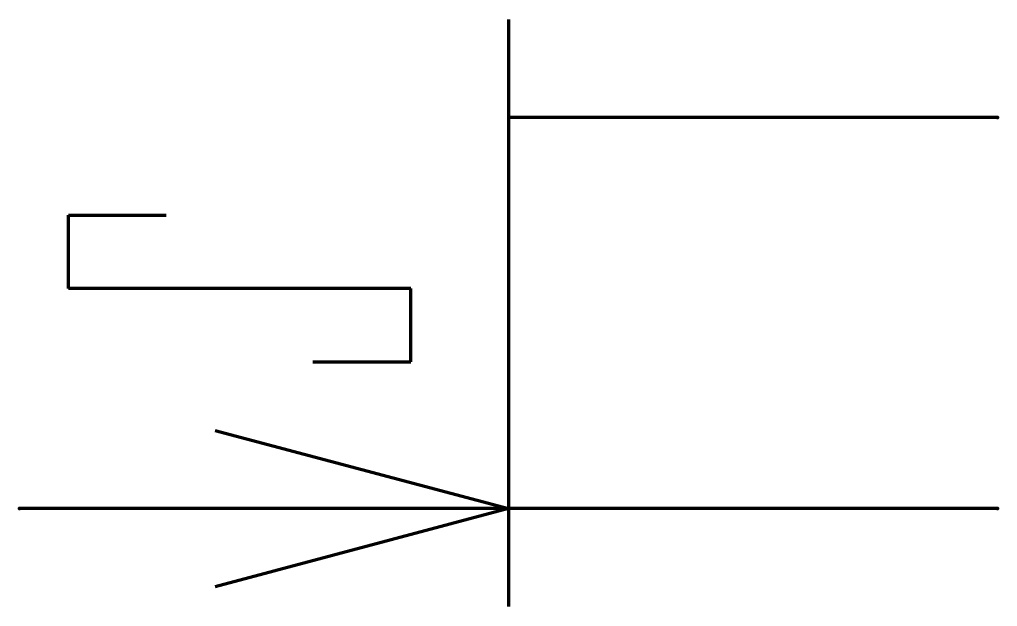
# Model space of a CAD drawing. Header units: millimetres. Extents: x 0 to 10, y -1 to 5.
import ezdxf

# ---------------------------------------------------------------- set-up
doc = ezdxf.new("R2010")
doc.units = ezdxf.units.MM
doc.layers.get('0').update_dxf_attribs({"linetype": 'CONTINUOUS', "lineweight": 0})

msp = doc.modelspace()

# ---------------------------------------------------------------- linework, layer by layer
at = {"color": 7, "linetype": 'CONTINUOUS', "lineweight": 70}
for p, q in [((5, 5), (5, -1)), ((10, 4), (5, 4)), ((0.5, 2.25), (0.5, 3)), ((0.5, 3), (1.5, 3)), ((4, 2.25), (0.5, 2.25)), ((4, 1.5), (4, 2.25)), ((3, 1.5), (4, 1.5)), ((2, 0.8), (5, 0)), ((10, 0), (0, 0)), ((5, 0), (2, -0.8))]:
    msp.add_line(p, q, dxfattribs=at)
for p in [(10, 4), (0, 0), (10, 0)]:
    msp.add_point(p, dxfattribs=at)

doc.saveas('drawing.dxf')
